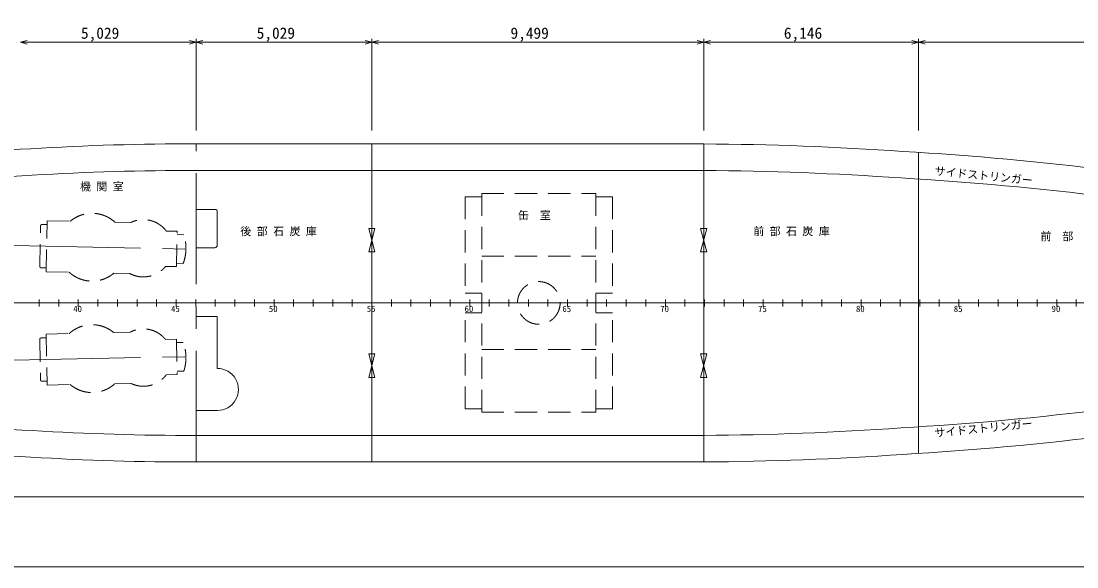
# Model space of a CAD drawing. Units: millimetres, scale not verified. Extents: x -51050 to 51050, y -29701 to 29699.
# Drawn here: x -17294 to 12920, y -29701 to -14093 of the extents above; entities that cross this region are included whole.
import ezdxf
from ezdxf.enums import TextEntityAlignment as Align

# ---------------------------------------------------------------- set-up
doc = ezdxf.new("R2010")
doc.units = ezdxf.units.MM
doc.header["$LTSCALE"] = 100
doc.linetypes.add('USER1', pattern=[50.8, 31.75, -6.35, 6.35, -6.35])
doc.linetypes.add('USER2', pattern=[9.525, 6.35, -3.175])
for name, color, linetype, lineweight in [('0-2_sunpou', 7, 'Continuous', 18), ('0-3_keijou', 7, 'Continuous', 18), ('0-4_frame', 7, 'Continuous', 18), ('0-5_text', 7, 'Continuous', 18), ('0-6_center', 7, 'USER1', 18)]:
    doc.layers.add(name, color=color, linetype=linetype, lineweight=lineweight)
doc.styles.add('ＭＳ ゴシック', font='')
doc.styles.get('ＭＳ ゴシック').set_extended_font_data('MS Gothic')

msp = doc.modelspace()

# ---------------------------------------------------------------- linework, layer by layer
at = {"layer": '0-2_sunpou'}
for p, q in [((-17315, -14698.6), (-17121.8, -14646.8)), ((-17315, -14698.6), (-12286, -14698.6)), ((-17315, -14698.6), (-17121.8, -14750.4)), ((-12286, -14698.6), (-12479.2, -14646.8)), ((-12286, -14698.6), (-12479.2, -14750.4)), ((-12286, -17223.6), (-12286, -14598.6)), ((-12286, -17223.6), (-12286, -14598.6)), ((-12286, -14698.6), (-12092.8, -14646.8)), ((-12286, -14698.6), (-7257, -14698.6)), ((-12286, -14698.6), (-12092.8, -14750.4)), ((-7257, -14698.6), (-7450.2, -14646.8)), ((-7257, -14698.6), (-7450.2, -14750.4)), ((-7257, -17223.6), (-7257, -14598.6)), ((-7257, -17223.6), (-7257, -14598.6)), ((-7257, -14698.6), (-7063.8, -14646.8)), ((-7257, -14698.6), (2242, -14698.6)), ((-7257, -14698.6), (-7063.8, -14750.4)), ((2242, -14698.6), (2048.8, -14646.8)), ((2242, -14698.6), (2048.8, -14750.4)), ((2242, -17223.6), (2242, -14598.6)), ((2242, -17223.6), (2242, -14598.6)), ((2242, -14698.6), (2435.2, -14646.8)), ((2242, -14698.6), (8388, -14698.6)), ((2242, -14698.6), (2435.2, -14750.4)), ((8388, -14698.6), (8194.8, -14646.8)), ((8388, -14698.6), (8194.8, -14750.4)), ((8388, -17223.6), (8388, -14598.6)), ((8388, -17223.6), (8388, -14598.6)), ((8388, -14698.6), (8581.2, -14646.8)), ((8388, -14698.6), (21799, -14698.6)), ((8388, -14698.6), (8581.2, -14750.4)), ((-16777, -22052.5), (-16777, -22252.5)), ((-16217, -22052.5), (-16217, -22252.5)), ((-15657, -22052.5), (-15657, -22252.5)), ((-15097, -22052.5), (-15097, -22252.5)), ((-14537, -22052.5), (-14537, -22252.5)), ((-13977, -22052.5), (-13977, -22252.5)), ((-13417, -22052.5), (-13417, -22252.5)), ((-12857, -22052.5), (-12857, -22252.5)), ((-12297, -22052.5), (-12297, -22252.5)), ((-11737, -22052.5), (-11737, -22252.5)), ((-11177, -22052.5), (-11177, -22252.5)), ((-10617, -22052.5), (-10617, -22252.5)), ((-10057, -22052.5), (-10057, -22252.5)), ((-9497, -22052.5), (-9497, -22252.5)), ((-8937, -22052.5), (-8937, -22252.5)), ((-8377, -22052.5), (-8377, -22252.5)), ((-7817, -22052.5), (-7817, -22252.5)), ((-7257, -22052.5), (-7257, -22252.5)), ((-6697, -22052.5), (-6697, -22252.5)), ((-6137, -22052.5), (-6137, -22252.5)), ((-5577, -22052.5), (-5577, -22252.5)), ((-5017, -22052.5), (-5017, -22252.5)), ((-4457, -22052.5), (-4457, -22252.5)), ((-3897, -22052.5), (-3897, -22252.5)), ((-3337, -22052.5), (-3337, -22252.5)), ((-2777, -22052.5), (-2777, -22252.5)), ((-2217, -22052.5), (-2217, -22252.5)), ((-1657, -22052.5), (-1657, -22252.5)), ((-1097, -22052.5), (-1097, -22252.5)), ((-537, -22052.5), (-537, -22252.5)), ((23, -22052.5), (23, -22252.5)), ((583, -22052.5), (583, -22252.5)), ((1143, -22052.5), (1143, -22252.5)), ((1703, -22052.5), (1703, -22252.5)), ((2263, -22052.5), (2263, -22252.5)), ((2823, -22052.5), (2823, -22252.5)), ((3383, -22052.5), (3383, -22252.5)), ((3943, -22052.5), (3943, -22252.5)), ((4503, -22052.5), (4503, -22252.5)), ((5063, -22052.5), (5063, -22252.5)), ((5623, -22052.5), (5623, -22252.5)), ((6183, -22052.5), (6183, -22252.5)), ((6743, -22052.5), (6743, -22252.5)), ((7303, -22052.5), (7303, -22252.5)), ((7863, -22052.5), (7863, -22252.5)), ((8423, -22052.5), (8423, -22252.5)), ((8983, -22052.5), (8983, -22252.5)), ((9543, -22052.5), (9543, -22252.5)), ((10103, -22052.5), (10103, -22252.5)), ((10663, -22052.5), (10663, -22252.5)), ((11223, -22052.5), (11223, -22252.5)), ((11783, -22052.5), (11783, -22252.5)), ((12343, -22052.5), (12343, -22252.5)), ((12903, -22052.5), (12903, -22252.5)), ((-40464.7, -22152.5), (32376, -22152.5))]:
    msp.add_line(p, q, dxfattribs=at)
at = {"layer": '0-3_keijou'}
for p, q in [((-12286, -17604.5), (2168.1, -17604.5)), ((-7257, -17604.5), (-7257, -26700.5)), ((2242, -17604.6), (2242, -26700.5)), ((8388, -17847.8), (8388, -26457.3)), ((-12287.3, -18364.5), (2168.1, -18364.5)), ((-12286, -19482.5), (-11726, -19482.5)), ((-11681, -19527.5), (-11681, -20502.5)), ((-7167, -20022.3), (-7347, -20022.3)), ((-7167, -20692.3), (-7347, -20022.3)), ((-7167, -20022.3), (-7347, -20692.3)), ((2332, -20022.3), (2152, -20022.3)), ((2332, -20692.3), (2152, -20022.3)), ((2332, -20022.3), (2152, -20692.3)), ((-12286, -20572.5), (-11751, -20572.5)), ((-7167, -20692.3), (-7347, -20692.3)), ((2332, -20692.3), (2152, -20692.3)), ((-12286, -22537.5), (-11681, -22537.5)), ((-11681, -22537.5), (-11681, -24026.5)), ((-7167, -23612.7), (-7347, -23612.7)), ((-7167, -23612.7), (-7347, -24282.7)), ((-7167, -24282.7), (-7347, -23612.7)), ((2332, -23612.7), (2152, -23612.7)), ((2332, -23612.7), (2152, -24282.7)), ((2332, -24282.7), (2152, -23612.7)), ((-7167, -24282.7), (-7347, -24282.7)), ((2332, -24282.7), (2152, -24282.7)), ((-12286, -25227.5), (-11672, -25227.5)), ((-12287.3, -25940.5), (2168.1, -25940.5)), ((-12286, -26700.5), (2168.1, -26700.5))]:
    msp.add_line(p, q, dxfattribs=at)
at = {"layer": '0-3_keijou', "linetype": 'USER2'}
for p, q in [((-4114, -19027.5), (-844, -19027.5)), ((-4114, -19027.5), (-4114, -22152.5)), ((-844, -19027.5), (-844, -22152.5)), ((-4584, -19122.5), (-4584, -21872.5)), ((-4584, -19122.5), (-4114, -19122.5)), ((-844, -19122.5), (-374, -19122.5)), ((-374, -19122.5), (-374, -21872.5)), ((-16693.6, -19910.2), (-16553.6, -19913)), ((-16581.1, -21262.7), (-16551.4, -19803)), ((-16551.4, -19803), (-15888.6, -19816.5)), ((-14611.4, -19842.5), (-14154.5, -19851.9)), ((-16762.9, -21104), (-16739.5, -19954.2)), ((-13139.8, -20097.6), (-12826.7, -20104)), ((-12847.3, -21113.7), (-12826.7, -20104)), ((-12828.6, -20198.9), (-12638.7, -20202.8)), ((-4114, -20817.5), (-844, -20817.5)), ((-16718.8, -21149.9), (-16578.8, -21152.7)), ((-13160.4, -21107.4), (-12847.3, -21113.7)), ((-12845.3, -21018.8), (-12655.4, -21022.6)), ((-16581.1, -21262.7), (-15918.3, -21276.2)), ((-14641.1, -21302.2), (-14184.3, -21311.6)), ((-4584, -21872.5), (-4114, -21872.5)), ((-844, -21872.5), (-374, -21872.5)), ((-4114, -25277.5), (-4114, -22152.5)), ((-844, -25277.5), (-844, -22152.5)), ((-4584, -22432.5), (-4114, -22432.5)), ((-4584, -25182.5), (-4584, -22432.5)), ((-844, -22432.5), (-374, -22432.5)), ((-374, -25182.5), (-374, -22432.5)), ((-16762.9, -23201.1), (-16739.5, -24350.8)), ((-16718.8, -23155.2), (-16578.8, -23152.3)), ((-16581.1, -23042.3), (-15918.3, -23028.8)), ((-16581.1, -23042.3), (-16551.4, -24502)), ((-14641.1, -23002.8), (-14184.3, -22993.5)), ((-13160.4, -23197.7), (-12847.3, -23191.3)), ((-12847.3, -23191.3), (-12826.7, -24201.1)), ((-12845.3, -23286.3), (-12655.4, -23282.4)), ((-4114, -23487.5), (-844, -23487.5)), ((-12828.6, -24106.1), (-12638.7, -24102.3)), ((-16693.6, -24394.9), (-16553.6, -24392.1)), ((-14611.4, -24462.5), (-14154.5, -24453.2)), ((-13139.8, -24207.5), (-12826.7, -24201.1)), ((-16551.4, -24502), (-15888.6, -24488.5)), ((-4584, -25182.5), (-4114, -25182.5)), ((-4114, -25277.5), (-844, -25277.5)), ((-844, -25182.5), (-374, -25182.5))]:
    msp.add_line(p, q, dxfattribs=at)
msp.add_circle((-2479, -22152.5), 610, dxfattribs=at)
at = {"layer": '0-3_keijou'}
for centre, radius, start, end in [((-11955.7, -119893.5), 102276.4, 92.83775, 95.5623), ((-12534.2, -90321.9), 72717.8, 89.80447, 93.53605), ((2168.1, -117604.5), 100000, 89.95766, 90), ((1746.8, -105654.1), 88050.9, 85.96889, 89.67778), ((3022.2, -104473.8), 86792, 82.79274, 86.75398), ((-12534.2, -90321.9), 71957.8, 89.80344, 93.53974), ((2168.1, -117604.5), 99240, 89.95873, 90), ((1746.8, -105654.1), 87290.9, 85.96547, 89.67656), ((-11955.7, -119893.5), 101516.4, 92.83514, 95.56082), ((3022.2, -104473.8), 86032, 82.79432, 86.75745), ((-11726, -19527.5), 45, 0, 90), ((-11751, -20502.5), 70, 270, 0), ((-11676.5, -24627), 600.5, 269.57224, 90.42776), ((3022.2, 60168.7), 86032, 273.24255, 277.20568), ((-11955.7, 75588.4), 101516.4, 264.43918, 267.16486), ((-12534.2, 46016.8), 71957.8, 266.46026, 270.19656), ((2168.1, 73299.5), 99240, 270, 270.04127), ((1746.8, 61349), 87290.9, 270.32344, 274.03453), ((3022.2, 60168.7), 86792, 273.24602, 277.20726), ((-11955.7, 75588.4), 102276.4, 264.4377, 267.16225), ((-12534.2, 46016.8), 72717.8, 266.46395, 270.19553), ((1746.8, 61349), 88050.9, 270.32222, 274.03111), ((2168.1, 73299.5), 100000, 270, 270.04234)]:
    msp.add_arc(centre, radius, start, end, dxfattribs=at)
at = {"layer": '0-3_keijou', "linetype": 'USER2'}
for centre, radius, start, end in [((-15264.8, -20559.4), 970, 47.64706, 130.01881), ((-16694.5, -19955.1), 45, 88.83294, 178.83294), ((-13796, -20589.3), 820, 36.84691, 115.92902), ((-13812.5, -20589), 1235.7, 339.45536, 18.21051), ((-16717.9, -21104.9), 45, 178.83294, 268.83294), ((-13796, -20589.3), 820, 241.73685, 320.81896), ((-15264.8, -20559.4), 970, 227.64706, 310.01881), ((-15264.8, -23745.7), 970, 49.98119, 132.35294), ((-13796, -23715.7), 820, 39.18104, 118.26315), ((-16717.9, -23200.2), 45, 91.16706, 181.16706), ((-13812.5, -23716.1), 1235.7, 341.78949, 20.54464), ((-16694.5, -24349.9), 45, 181.16706, 271.16706), ((-15264.8, -23745.7), 970, 229.98119, 312.35294), ((-13796, -23715.7), 820, 244.07098, 323.15309)]:
    msp.add_arc(centre, radius, start, end, dxfattribs=at)
at = {"layer": '0-4_frame'}
for points in [[(-51050, -29701.4), (51050, -29701.4), (51050, 29698.6), (-51050, 29698.6)], [(-49050, -27701.4), (49050, -27701.4), (49050, 27698.6), (-49050, 27698.6)]]:
    msp.add_lwpolyline(points, close=True, dxfattribs=at)
at = {"layer": '0-6_center'}
for p, q in [((-12286, -26700.5), (-12286, -17604.5)), ((-17056.3, -20522.9), (-31099.9, -20292.4)), ((-17056.3, -20522.9), (-12326.3, -20619.3)), ((-17056.3, -23782.2), (-31099.9, -24012.6)), ((-17056.3, -23782.2), (-12326.3, -23685.8))]:
    msp.add_line(p, q, dxfattribs=at)

# ---------------------------------------------------------------- texts
at = {"layer": '0-2_sunpou', "style": 'ＭＳ ゴシック'}
for s, height, p in [('5,029', 322.6, (-15581.8, -14694.4)), ('5,029', 322.6, (-10552.8, -14694.4)), ('9,499', 322.6, (-3288.8, -14694.4)), ('6,146', 322.6, (4533.7, -14694.4)), ('40', 183.3, (-15802.4, -22469)), ('45', 183.3, (-13002.4, -22469)), ('50', 183.3, (-10202.4, -22469)), ('55', 183.3, (-7402.4, -22469)), ('60', 183.3, (-4602.4, -22469)), ('65', 183.3, (-1802.4, -22469)), ('70', 183.3, (997.6, -22469)), ('75', 183.3, (3797.6, -22469)), ('80', 183.3, (6597.6, -22469)), ('85', 183.3, (9397.6, -22469)), ('90', 183.3, (12197.6, -22469))]:
    msp.add_text(s, height=height, dxfattribs=at).set_placement(p, align=Align.BOTTOM_LEFT)
at = {"layer": '0-5_text', "style": 'ＭＳ ゴシック'}
for rotation, p in [(354.296, (8836.5, -18555)), (5.704, (8867.5, -26059.8))]:
    msp.add_text('サイドストリンガー', height=229.1, rotation=rotation, dxfattribs=at).set_placement(p, align=Align.BOTTOM_LEFT)
for s, p in [('機 関 室', (-15609, -19007.5)), ('缶\u3000室', (-3073.8, -19829.7)), ('後 部 石 炭 庫', (-11019, -20286.4)), ('前 部 石 炭 庫', (3660.4, -20286.4)), ('前\u3000部\u3000船\u3000倉', (11879.7, -20433.3))]:
    msp.add_text(s, height=229.1, dxfattribs=at).set_placement(p, align=Align.BOTTOM_LEFT)

doc.saveas('drawing.dxf')
